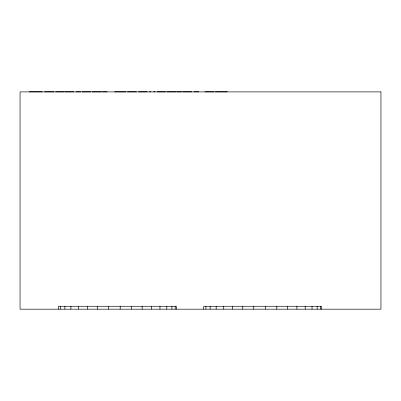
<?xml version="1.0" encoding="UTF-8"?>
<svg xmlns="http://www.w3.org/2000/svg" width="401" height="401" viewBox="0 0 401 401"><rect width="100%" height="100%" fill="white"/><g stroke="black" fill="none" stroke-linecap="round" stroke-linejoin="round"><path stroke-width="0.6" d="M29.258 91.824L42.411 91.824M44.546 91.824L54.01 91.824M55.619 91.824L63.909 91.824M64.656 91.824L73.794 91.824M75.904 91.824L80.771 91.824M82.1 91.824L90.907 91.824M92.185 91.824L101.508 91.824M102.491 91.824L107.142 91.824M114.586 91.824L125.984 91.824M127.393 91.824L136.525 91.824M138.46 91.824L147.267 91.824M149.277 91.824L150.961 91.824M153.483 91.824L155.192 91.824M157.052 91.824L165.613 91.824M166.831 91.824L176.29 91.824M176.916 91.824L181.568 91.824M182.57 91.824L191.894 91.824M193.939 91.824L198.806 91.824M204.941 91.824L214.189 91.824M215.372 91.824L227.422 91.824M321.552 309.176L321.552 306.274L203.703 306.274L203.703 309.176M320.419 306.274L320.419 309.176M317.176 306.274L317.176 309.176M312.033 306.274L312.033 309.176M305.211 306.274L305.211 309.176M296.92 306.274L296.92 309.176M287.382 306.274L287.382 309.176M276.815 306.274L276.815 309.176M265.432 306.274L265.432 309.176M253.753 306.274L253.753 309.176M242.75 306.274L242.75 309.176M232.67 306.274L232.67 309.176M223.728 306.274L223.728 309.176M216.149 306.274L216.149 309.176M210.139 306.274L210.139 309.176M205.919 306.274L205.919 309.176M176.31 309.176L176.31 306.274L58.461 306.274L58.461 309.176M175.182 306.274L175.182 309.176M171.934 306.274L171.934 309.176M166.796 306.274L166.796 309.176M159.969 306.274L159.969 309.176M151.683 306.274L151.683 309.176M142.144 306.274L142.144 309.176M131.573 306.274L131.573 309.176M120.19 306.274L120.19 309.176M108.516 306.274L108.516 309.176M97.508 306.274L97.508 309.176M87.428 306.274L87.428 309.176M78.491 306.274L78.491 309.176M70.907 306.274L70.907 309.176M64.897 306.274L64.897 309.176M60.676 306.274L60.676 309.176M380.95 91.899L20.05 91.899L20.05 309.176L380.95 309.176L380.95 91.899"/></g></svg>
